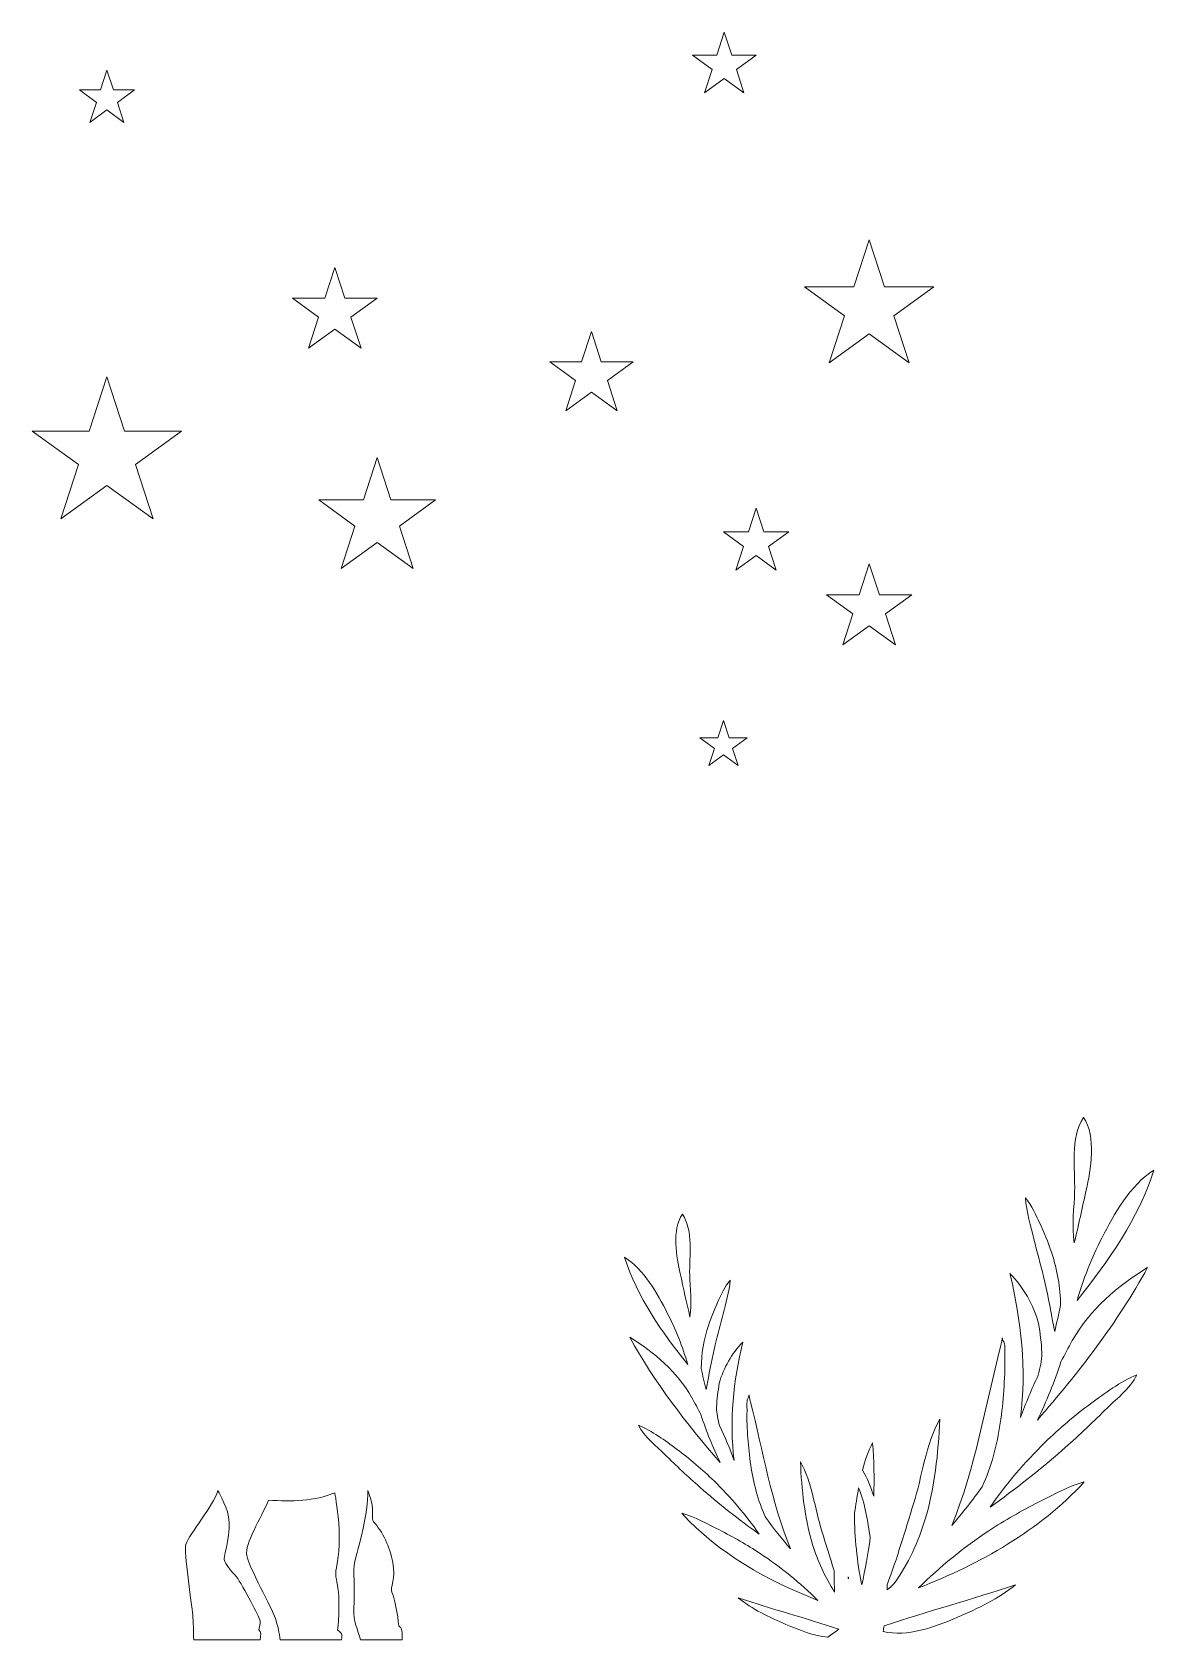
# Model space of a CAD drawing. Header units: inches. Extents: x -429 to 3929, y -1868 to 1677.
# Drawn here: x 116 to 466, y -1827 to -1327 of the extents above; entities that cross this region are included whole.
import ezdxf

# ---------------------------------------------------------------- set-up
doc = ezdxf.new("R2010")
doc.units = ezdxf.units.IN
doc.header["$MEASUREMENT"] = 0
doc.layers.add('Layer 1', color=7, linetype='Continuous')

# ---------------------------------------------------------------- blocks, each defined once
blk = doc.blocks.new('block 3')
at = {"layer": 'Layer 1', "lineweight": 0}
for points in [[(325.7, -1345.42), (331.83, -1340.97), (337.96, -1345.42), (335.62, -1338.22), (341.75, -1333.76), (334.17, -1333.76), (331.83, -1326.56), (329.49, -1333.76), (321.91, -1333.76), (328.04, -1338.22), (325.7, -1345.42)], [(134.34, -1354.62), (139.63, -1350.77), (144.92, -1354.62), (142.89, -1348.4), (148.18, -1344.55), (141.65, -1344.55), (139.63, -1338.34), (137.61, -1344.55), (131.07, -1344.55), (136.36, -1348.4), (134.34, -1354.62)], [(364.53, -1429.44), (376.98, -1420.4), (389.42, -1429.44), (384.67, -1414.81), (397.11, -1405.77), (381.73, -1405.77), (376.98, -1391.14), (372.22, -1405.77), (356.84, -1405.77), (369.29, -1414.81), (364.53, -1429.44)], [(202.41, -1424.87), (210.57, -1418.94), (218.74, -1424.87), (215.62, -1415.28), (223.78, -1409.35), (213.69, -1409.35), (210.57, -1399.75), (207.46, -1409.35), (197.37, -1409.35), (205.53, -1415.28), (202.41, -1424.87)], [(282.48, -1444.39), (290.49, -1438.57), (298.5, -1444.39), (295.44, -1434.98), (303.45, -1429.15), (293.55, -1429.15), (290.49, -1419.74), (287.43, -1429.15), (277.52, -1429.15), (285.54, -1434.98), (282.48, -1444.39)], [(125.24, -1478.04), (139.63, -1467.59), (154.01, -1478.04), (148.52, -1461.13), (162.9, -1450.68), (145.12, -1450.68), (139.63, -1433.77), (134.13, -1450.68), (116.35, -1450.68), (130.73, -1461.13), (125.24, -1478.04)], [(219.49, -1472.14), (205.6, -1472.14), (216.84, -1480.3), (212.55, -1493.5), (223.78, -1485.34), (235.01, -1493.5), (230.72, -1480.3), (241.96, -1472.14), (228.07, -1472.14), (223.78, -1458.93), (219.49, -1472.14)], [(339.35, -1482.03), (331.61, -1482.03), (337.87, -1486.59), (335.48, -1493.96), (341.75, -1489.4), (348.02, -1493.96), (345.62, -1486.59), (351.89, -1482.03), (344.14, -1482.03), (341.75, -1474.67), (339.35, -1482.03)], [(380.11, -1501.66), (376.98, -1492.02), (373.84, -1501.66), (363.71, -1501.66), (371.91, -1507.62), (368.78, -1517.26), (376.98, -1511.3), (385.18, -1517.26), (382.05, -1507.62), (390.25, -1501.66), (380.11, -1501.66)], [(333.34, -1546.15), (331.61, -1540.79), (329.87, -1546.15), (324.24, -1546.15), (328.79, -1549.45), (327.05, -1554.8), (331.61, -1551.5), (336.16, -1554.8), (334.42, -1549.45), (338.97, -1546.15), (333.34, -1546.15)]]:
    blk.add_lwpolyline(points, dxfattribs=at)
for points, knots in [([(443.67, -1664.35), (447.8, -1670.15), (445.85, -1680.89), (444.52, -1686.86), (443.29, -1692.35), (442.11, -1697.87), (440.81, -1703.36), (439.96, -1698.12), (440.77, -1692.01), (440.91, -1687.43), (441.14, -1680.04), (439.38, -1670.8), (443.67, -1664.35)], [0, 0, 0, 0, 1, 1, 1, 2, 2, 2, 3, 3, 3, 4, 4, 4, 4]), ([(449.39, -1701.85), (453.28, -1694.33), (458.12, -1685.39), (465.58, -1680.69), (460.82, -1695.86), (451.52, -1708.89), (441.67, -1721.3), (443.62, -1714.6), (446.17, -1708.08), (449.39, -1701.85)], [0, 0, 0, 0, 1, 1, 1, 2, 2, 2, 3, 3, 3, 3]), ([(425.6, -1689.37), (427.32, -1691.3), (429.36, -1695.71), (429.79, -1696.65), (431.3, -1699.85), (432.66, -1703.14), (433.77, -1706.5), (435.55, -1711.84), (436.51, -1717.25), (436.54, -1722.82), (435.96, -1725.51), (435.36, -1728.2), (434.7, -1730.88), (434.54, -1729.98), (434.35, -1729.09), (434.13, -1728.2), (433.38, -1723.37), (432.34, -1718.57), (431.22, -1713.83), (430.29, -1709.92), (429.17, -1706.06), (428.24, -1702.16), (427.34, -1698.42), (425.86, -1693.61), (425.6, -1689.37)], [0, 0, 0, 0, 1, 1, 1, 2, 2, 2, 3, 3, 3, 4, 4, 4, 5, 5, 5, 6, 6, 6, 7, 7, 7, 8, 8, 8, 8]), ([(318.8, -1694.4), (322.33, -1699.7), (320.88, -1707.28), (321.07, -1713.35), (321.18, -1717.11), (321.85, -1722.13), (321.15, -1726.43), (320.08, -1721.92), (319.11, -1717.39), (318.1, -1712.88), (317.01, -1707.98), (315.41, -1699.16), (318.8, -1694.4)], [0, 0, 0, 0, 1, 1, 1, 2, 2, 2, 3, 3, 3, 4, 4, 4, 4]), ([(300.81, -1707.81), (306.93, -1711.67), (310.91, -1719.01), (314.1, -1725.19), (316.75, -1730.31), (318.84, -1735.66), (320.44, -1741.16), (312.35, -1730.97), (304.72, -1720.27), (300.81, -1707.81)], [0, 0, 0, 0, 1, 1, 1, 2, 2, 2, 3, 3, 3, 3]), ([(436.65, -1740.35), (437.79, -1738.13), (438.96, -1735.92), (440.19, -1733.76), (445.68, -1724.07), (454.24, -1716.8), (463.63, -1711.01), (454.25, -1728.22), (442.14, -1743.66), (429.33, -1758.49), (432.16, -1752.66), (434.62, -1746.62), (436.65, -1740.35)], [0, 0, 0, 0, 1, 1, 1, 2, 2, 2, 3, 3, 3, 4, 4, 4, 4]), ([(326.93, -1729.01), (327.84, -1726.25), (328.96, -1723.55), (330.19, -1720.92), (330.55, -1720.15), (332.23, -1716.53), (333.64, -1714.94), (333.43, -1718.42), (332.21, -1722.37), (331.47, -1725.44), (330.7, -1728.65), (329.79, -1731.82), (329.03, -1735.02), (328.1, -1738.92), (327.25, -1742.86), (326.64, -1746.83), (326.45, -1747.56), (326.29, -1748.29), (326.16, -1749.02), (325.62, -1746.82), (325.13, -1744.62), (324.66, -1742.4), (324.68, -1737.84), (325.47, -1733.39), (326.93, -1729.01)], [0, 0, 0, 0, 1, 1, 1, 2, 2, 2, 3, 3, 3, 4, 4, 4, 5, 5, 5, 6, 6, 6, 7, 7, 7, 8, 8, 8, 8]), ([(429.71, -1728.4), (430.19, -1731.43), (430.55, -1734.47), (430.72, -1737.52), (430.73, -1737.57), (430.74, -1737.61), (430.74, -1737.66), (430.61, -1739.94), (430.2, -1742.22), (429.58, -1744.5), (427.56, -1748.82), (425.73, -1753.24), (424.04, -1757.7), (426.01, -1742.79), (424.26, -1727.55), (420.79, -1712.86), (424.91, -1717.1), (428.12, -1722.66), (429.71, -1728.4)], [0, 0, 0, 0, 1, 1, 1, 2, 2, 2, 3, 3, 3, 4, 4, 4, 5, 5, 5, 6, 6, 6, 6]), ([(302.41, -1732.71), (310.12, -1737.46), (317.15, -1743.44), (321.66, -1751.39), (322.67, -1753.17), (323.63, -1754.97), (324.56, -1756.8), (326.23, -1761.94), (328.25, -1766.91), (330.57, -1771.7), (320.06, -1759.52), (310.11, -1746.84), (302.41, -1732.71)], [0, 0, 0, 0, 1, 1, 1, 2, 2, 2, 3, 3, 3, 4, 4, 4, 4]), ([(337.58, -1734.23), (334.74, -1746.29), (333.3, -1758.8), (334.92, -1771.05), (333.53, -1767.38), (332.03, -1763.75), (330.37, -1760.2), (329.86, -1758.33), (329.52, -1756.46), (329.41, -1754.59), (329.42, -1754.55), (329.43, -1754.51), (329.43, -1754.47), (329.57, -1751.97), (329.87, -1749.47), (330.26, -1746.99), (331.57, -1742.28), (334.21, -1737.71), (337.58, -1734.23)], [0, 0, 0, 0, 1, 1, 1, 2, 2, 2, 3, 3, 3, 4, 4, 4, 5, 5, 5, 6, 6, 6, 6]), ([(417.81, -1735.56), (417.97, -1735.03), (418.13, -1734.49), (418.28, -1733.96), (418.31, -1732.63), (418.41, -1732.54), (418.59, -1733.7), (419.52, -1734.75), (419.13, -1737.39), (419.18, -1738.86), (419.3, -1742.3), (419.07, -1745.8), (418.84, -1749.23), (418.4, -1756.06), (417.49, -1762.87), (415.67, -1769.48), (414.75, -1772.82), (413.58, -1776.08), (412.16, -1779.22), (409.18, -1783.37), (406.01, -1787.38), (402.67, -1791.25), (409.94, -1773.51), (413.16, -1753.99), (417.81, -1735.56)], [0, 0, 0, 0, 1, 1, 1, 2, 2, 2, 3, 3, 3, 4, 4, 4, 5, 5, 5, 6, 6, 6, 7, 7, 7, 8, 8, 8, 8]), ([(431.66, -1765.47), (436.11, -1761.14), (440.85, -1757.1), (445.85, -1753.42), (450.31, -1750.14), (455.09, -1746.57), (460.29, -1744.36), (458.32, -1748.64), (453.23, -1752.52), (450.33, -1755.41), (446.03, -1759.7), (441.59, -1763.86), (437.02, -1767.87), (429.85, -1774.16), (422.36, -1780.06), (414.6, -1785.6), (419.64, -1778.38), (425.32, -1771.63), (431.66, -1765.47)], [0, 0, 0, 0, 1, 1, 1, 2, 2, 2, 3, 3, 3, 4, 4, 4, 5, 5, 5, 6, 6, 6, 6]), ([(339.39, -1751.34), (339.54, -1750.39), (339.62, -1750.46), (339.65, -1751.55), (339.77, -1751.99), (339.9, -1752.43), (340.03, -1752.87), (343.85, -1768), (346.5, -1784.03), (352.47, -1798.59), (349.72, -1795.42), (347.12, -1792.12), (344.67, -1788.72), (343.51, -1786.14), (342.54, -1783.46), (341.79, -1780.72), (340.3, -1775.29), (339.55, -1769.7), (339.18, -1764.09), (339, -1761.27), (338.81, -1758.4), (338.91, -1755.57), (338.95, -1754.37), (338.63, -1752.21), (339.39, -1751.34)], [0, 0, 0, 0, 1, 1, 1, 2, 2, 2, 3, 3, 3, 4, 4, 4, 5, 5, 5, 6, 6, 6, 7, 7, 7, 8, 8, 8, 8]), ([(324.26, -1779.39), (320.51, -1776.1), (316.86, -1772.69), (313.33, -1769.16), (310.95, -1766.79), (306.77, -1763.6), (305.15, -1760.1), (309.42, -1761.91), (313.35, -1764.84), (317.01, -1767.53), (321.12, -1770.55), (325.01, -1773.87), (328.66, -1777.42), (333.87, -1782.49), (338.53, -1788.03), (342.67, -1793.96), (336.3, -1789.41), (330.15, -1784.56), (324.26, -1779.39)], [0, 0, 0, 0, 1, 1, 1, 2, 2, 2, 3, 3, 3, 4, 4, 4, 5, 5, 5, 6, 6, 6, 6]), ([(390.77, -1784.51), (393.48, -1775.84), (394.51, -1766.18), (398.93, -1758.21), (398.44, -1768.81), (397.4, -1779.41), (394.3, -1789.59), (392.3, -1796.17), (389.07, -1803.32), (384.74, -1809.39), (384.01, -1810.05), (383.27, -1810.69), (382.53, -1811.34), (382.52, -1810.82), (382.51, -1810.29), (382.5, -1809.76), (385.69, -1801.5), (388.13, -1792.96), (390.77, -1784.51)], [0, 0, 0, 0, 1, 1, 1, 2, 2, 2, 3, 3, 3, 4, 4, 4, 5, 5, 5, 6, 6, 6, 6]), ([(378.36, -1782.19), (377.52, -1779.31), (376.42, -1776.55), (374.86, -1774.06), (375.64, -1771.06), (376.64, -1768.15), (378.03, -1765.52), (378.46, -1771.09), (378.57, -1776.65), (378.36, -1782.19)], [0, 0, 0, 0, 1, 1, 1, 2, 2, 2, 3, 3, 3, 3]), ([(362.24, -1793.06), (363.52, -1797.16), (364.75, -1801.3), (366.07, -1805.4), (366.03, -1807.6), (366.06, -1809.81), (366.19, -1812.01), (363.14, -1807.36), (360.82, -1802.11), (359.34, -1797.23), (356.79, -1788.87), (355.94, -1780.17), (355.54, -1771.47), (359.17, -1778.01), (360.01, -1785.94), (362.24, -1793.06)], [0, 0, 0, 0, 1, 1, 1, 2, 2, 2, 3, 3, 3, 4, 4, 4, 5, 5, 5, 5]), ([(187.31, -1826.88), (187.31, -1826.88), (166.65, -1826.88), (166.65, -1826.88), (166.62, -1824.32), (166.48, -1821.11), (166.33, -1819.11), (166.09, -1815.75), (163.53, -1799.12), (164.17, -1797.23), (165.39, -1793.61), (172.81, -1785.28), (174.17, -1780.45), (174.17, -1780.45), (176.64, -1784.45), (177.52, -1788.62), (178.41, -1792.78), (176.18, -1800.68), (176.09, -1801.53), (176.01, -1802.38), (177.72, -1804.92), (179.52, -1806.74), (181.31, -1808.56), (186.64, -1819.2), (187.08, -1820.2), (187.52, -1821.2), (187.29, -1822.24), (186.93, -1823.75), (187.77, -1824.3), (187.6, -1825.43), (187.31, -1826.88)], [0, 0, 0, 0, 1, 1, 1, 2, 2, 2, 3, 3, 3, 4, 4, 4, 5, 5, 5, 6, 6, 6, 7, 7, 7, 8, 8, 8, 9, 9, 9, 10, 10, 10, 10]), ([(212.71, -1826.88), (212.71, -1826.88), (193.58, -1826.88), (193.58, -1826.88), (193.34, -1825.03), (192.79, -1822.28), (192.08, -1820.19), (191.03, -1817.14), (183.85, -1804.28), (183.15, -1800.65), (182.45, -1797.02), (187.71, -1788.86), (189.94, -1783.39), (197.03, -1783.96), (204.33, -1783.74), (210.57, -1781.13), (210.57, -1781.13), (211.45, -1785.69), (211.79, -1790.36), (212.28, -1796.94), (211.56, -1802.72), (211.06, -1804.54), (210.55, -1806.37), (211.1, -1808.03), (211.56, -1810.8), (212.02, -1813.57), (211.99, -1820.41), (211.44, -1823.88), (211.44, -1823.88), (212.35, -1824.3), (212.66, -1825.03), (212.79, -1825.33), (212.79, -1826.04), (212.71, -1826.88)], [0, 0, 0, 0, 1, 1, 1, 2, 2, 2, 3, 3, 3, 4, 4, 4, 5, 5, 5, 6, 6, 6, 7, 7, 7, 8, 8, 8, 9, 9, 9, 10, 10, 10, 11, 11, 11, 11]), ([(231.56, -1826.88), (231.56, -1826.88), (218.63, -1826.88), (218.63, -1826.88), (217.78, -1823.59), (216.23, -1821.3), (216.47, -1817.16), (216.8, -1811.45), (216.32, -1804.41), (216.68, -1802.97), (217.93, -1798.04), (220.99, -1787.76), (220.91, -1780.4), (223.26, -1786.3), (221.87, -1789.36), (222.58, -1790.1), (225.44, -1793.1), (227.71, -1797.98), (228.65, -1802.8), (229.58, -1807.62), (227.73, -1810.8), (228.36, -1812.06), (228.99, -1813.33), (230.29, -1819.34), (230.47, -1822.56), (231.64, -1823.03), (231.67, -1824.57), (231.56, -1826.88)], [0, 0, 0, 0, 1, 1, 1, 2, 2, 2, 3, 3, 3, 4, 4, 4, 5, 5, 5, 6, 6, 6, 7, 7, 7, 8, 8, 8, 9, 9, 9, 9]), ([(374.62, -1809.77), (373.17, -1802.48), (372.41, -1795.09), (372.35, -1787.67), (372.76, -1785.07), (373.16, -1782.32), (373.67, -1779.55), (375.7, -1784.41), (376.5, -1790.08), (377.28, -1795.13), (376.65, -1800.04), (375.76, -1804.93), (374.62, -1809.77)], [0, 0, 0, 0, 1, 1, 1, 2, 2, 2, 3, 3, 3, 4, 4, 4, 4]), ([(414.22, -1792.94), (419.19, -1789.68), (424.35, -1786.71), (429.67, -1784.06), (433.87, -1781.97), (438.93, -1779.06), (443.92, -1777.73), (429.89, -1793.03), (411.52, -1803.15), (392.29, -1810.74), (399.01, -1804.13), (406.32, -1798.15), (414.22, -1792.94)], [0, 0, 0, 0, 1, 1, 1, 2, 2, 2, 3, 3, 3, 4, 4, 4, 4]), ([(318.59, -1787.49), (322.69, -1788.59), (326.84, -1790.97), (330.3, -1792.69), (334.67, -1794.86), (338.9, -1797.3), (342.98, -1799.98), (349.46, -1804.26), (355.47, -1809.17), (360.99, -1814.6), (345.2, -1808.37), (330.12, -1800.05), (318.59, -1787.49)], [0, 0, 0, 0, 1, 1, 1, 2, 2, 2, 3, 3, 3, 4, 4, 4, 4]), ([(370.44, -1807.56), (370.44, -1807.45), (370.44, -1807.33), (370.44, -1807.22), (370.48, -1807.43), (370.51, -1807.65), (370.55, -1807.86), (370.51, -1807.76), (370.48, -1807.66), (370.44, -1807.56)], [0, 0, 0, 0, 1, 1, 1, 2, 2, 2, 3, 3, 3, 3]), ([(381.26, -1824.32), (381.39, -1823.71), (381.51, -1823.11), (381.62, -1822.5), (395.18, -1818.05), (408.94, -1814.23), (422.51, -1809.78), (417.19, -1814.12), (410.84, -1817.07), (404.48, -1819.84), (396.99, -1823.09), (388.97, -1825.92), (381.26, -1824.32)], [0, 0, 0, 0, 1, 1, 1, 2, 2, 2, 3, 3, 3, 4, 4, 4, 4]), ([(364.1, -1826.02), (359.67, -1825.58), (355.22, -1823.91), (350.98, -1822.06), (345.76, -1819.79), (340.54, -1817.37), (336.18, -1813.81), (346.56, -1817.21), (357.08, -1820.16), (367.48, -1823.51), (366.35, -1824.35), (365.23, -1825.19), (364.1, -1826.02)], [0, 0, 0, 0, 1, 1, 1, 2, 2, 2, 3, 3, 3, 4, 4, 4, 4])]:
    blk.add_open_spline(points, degree=3, knots=knots, dxfattribs=at)

msp = doc.modelspace()

# ---------------------------------------------------------------- block references
at = {"layer": 'Layer 1'}
msp.add_blockref('block 3', (0, 0), dxfattribs=at)

doc.saveas('drawing.dxf')
